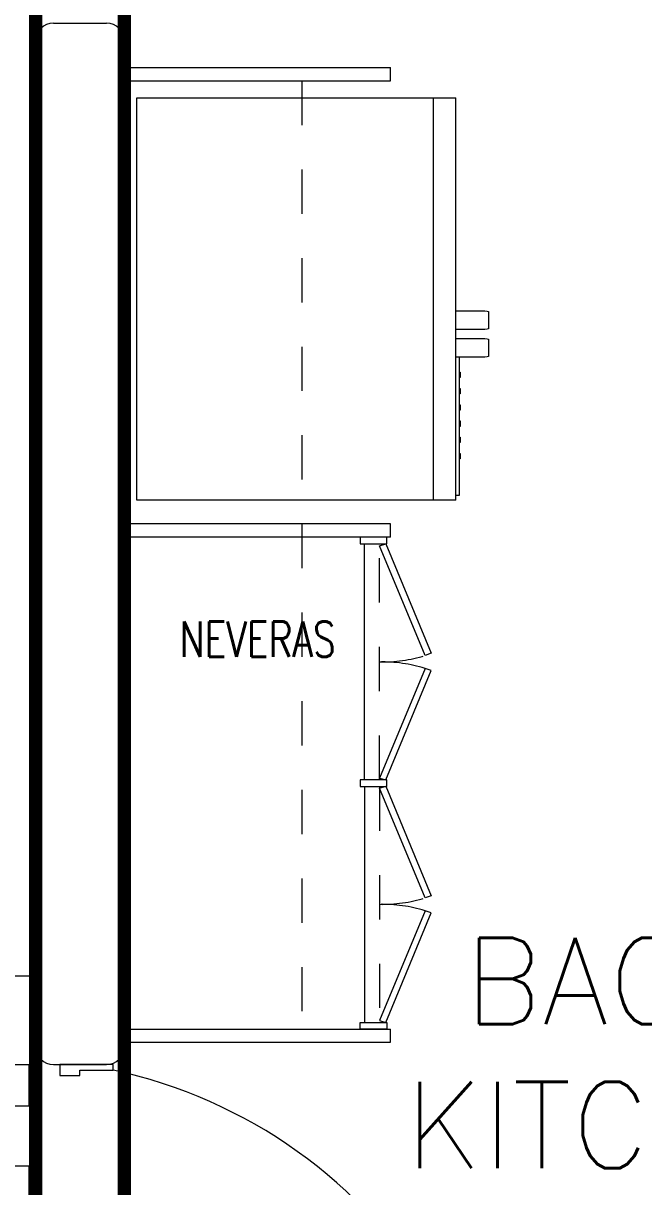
# Model space of a CAD drawing. Header units: metres. Extents: x 14 to 11050, y -346 to 476.
# Drawn here: x 135.339 to 136.739, y -213.907 to -211.281 of the extents above; entities that cross this region are included whole.
import ezdxf

# ---------------------------------------------------------------- set-up
doc = ezdxf.new("R2010")
doc.units = ezdxf.units.M
doc.linetypes.add('0', pattern=[0])
doc.linetypes.add('DASHED', pattern=[0.75, 0.5, -0.25])
doc.layers.get('0').update_dxf_attribs({"color": 250, "linetype": '0', "lineweight": 20})
for name, color, linetype, lineweight in [('01a_Mobiliario', 250, 'Continuous', 0), ('A-DOOR', 35, 'Continuous', 5), ('A-WALL', 250, 'Continuous', 20), ('baños', 140, 'Continuous', 0), ('MOB FIJOS', 251, 'Continuous', 0), ('MOBILIARIOS', 252, 'Continuous', 0), ('piso', 253, 'Continuous', 0), ('PROYECCION', 9, 'DASHED', 0), ('textos', 7, 'Continuous', 0)]:
    doc.layers.add(name, color=color, linetype=linetype, lineweight=lineweight)
doc.layers.add('hatch piso', color=253, linetype='Continuous', lineweight=0, transparency=0.7)
doc.layers.add('REVESTIMIENTO EXTERIOR', color=7, linetype='Continuous', lineweight=5, true_color=0xffdebd)
doc.layers.add('www.dwgautocad.com', color=7, linetype='Continuous')
doc.styles.add('Arch-Dim', font='romans.shx', dxfattribs={"width": 0.75})
doc.styles.get("Standard").update_dxf_attribs({"font": 'arial.ttf', "height": 0.1875})

# ---------------------------------------------------------------- blocks, each defined once
blk = doc.blocks.new('puerta 1.00')
at = {"layer": 'A-DOOR'}
for p, q in [((-0.15, -0.0125), (-0.9369, -0.3949)), ((-0.1376, -0.038), (-0.15, -0.0125)), ((-0.1376, -0.038), (-0.9245, -0.4204)), ((-0.8946, -0.3743), (-0.8996, -0.3641)), ((-0.8777, -0.3661), (-0.8826, -0.3559)), ((-0.8653, -0.3916), (-0.8603, -0.4018)), ((-0.9369, -0.3949), (-0.9245, -0.4204)), ((-0.8822, -0.3998), (-0.8772, -0.4101))]:
    blk.add_line(p, q, dxfattribs=at)
for points in [[(-0.08, 0), (-0.08, -0.025), (-0.125, -0.025), (-0.125, -0.0125), (-0.2, -0.0125), (-0.2, 0), (-0.08, 0)], [(-0.08, -0.95), (-0.08, -0.925), (-0.125, -0.925), (-0.125, -0.9375), (-0.2, -0.9375), (-0.2, -0.95), (-0.08, -0.95)]]:
    blk.add_lwpolyline(points, dxfattribs=at)
blk.add_arc((0.0366, 0.1602), 1.1229, 211.1336, 257.8343, dxfattribs=at)
for points in [[(-0.8982, -0.3642), (-0.9033, -0.3642), (-0.912, -0.3591), (-0.917, -0.3504), (-0.917, -0.3403), (-0.912, -0.3316), (-0.9033, -0.3265), (-0.8932, -0.3265), (-0.8844, -0.3316), (-0.8794, -0.3403), (-0.8794, -0.3504), (-0.8844, -0.3591), (-0.8932, -0.3642), (-0.8982, -0.3642)], [(-0.8617, -0.4394), (-0.8667, -0.4394), (-0.8754, -0.4344), (-0.8805, -0.4256), (-0.8805, -0.4156), (-0.8754, -0.4068), (-0.8667, -0.4018), (-0.8566, -0.4018), (-0.8479, -0.4068), (-0.8428, -0.4156), (-0.8428, -0.4257), (-0.8479, -0.4344), (-0.8566, -0.4394), (-0.8617, -0.4394)]]:
    blk.add_open_spline(points, degree=2, dxfattribs=at)
blk = doc.blocks.new('PL BASE 1N NASAS 09')
at = {"layer": '01a_Mobiliario', "transparency": 33554684}
for p, q in [((-106.2311, -51.1997), (-105.6306, -51.1997)), ((-105.6306, -51.2297), (-105.6306, -51.1997)), ((-106.2311, -51.2297), (-105.6306, -51.2297)), ((-105.6306, -52.2298), (-106.2307, -52.2298)), ((-105.6306, -52.2598), (-105.6306, -52.2298)), ((-105.6306, -52.2598), (-106.2307, -52.2598)), ((-106.2311, -53.3697), (-105.6306, -53.3697)), ((-105.6306, -53.3997), (-105.6306, -53.3697)), ((-106.2311, -53.3997), (-105.6306, -53.3997))]:
    blk.add_line(p, q, dxfattribs=at)
at = {"layer": 'A-DOOR'}
for p, q in [((-111.7811, -53.2497), (-106.4311, -53.2497)), ((-111.7811, -53.4497), (-106.4311, -53.4497))]:
    blk.add_line(p, q, dxfattribs=at)
at = {"layer": 'A-WALL'}
for p, q in [((-106.3911, -51.0997), (-106.2711, -51.0997)), ((-106.4311, -51.1397), (-106.4311, -53.4097)), ((-106.2311, -51.1397), (-106.2311, -53.4097)), ((-106.3911, -53.4497), (-106.2711, -53.4497))]:
    blk.add_line(p, q, dxfattribs=at)
for centre, start, end in [((-106.3911, -51.1397), 90, 180), ((-106.2711, -51.1397), 0, 90), ((-106.3911, -53.4097), 180, 270), ((-106.2711, -53.4097), 270, 0)]:
    blk.add_arc(centre, 0.04, start, end, dxfattribs=at)
at = {"layer": 'MOB FIJOS'}
for points in [[(-105.6987, -52.2598), (-105.6987, -52.2748), (-105.6387, -52.2748), (-105.6387, -52.2598)], [(-105.655, -52.2791), (-105.6406, -52.2748), (-105.5383, -52.5217), (-105.5524, -52.5267)], [(-105.655, -52.8033), (-105.6406, -52.8076), (-105.5383, -52.5607), (-105.5524, -52.5557)], [(-105.6987, -52.8072), (-105.6987, -52.8222), (-105.6387, -52.8222), (-105.6387, -52.8072)], [(-105.655, -52.8261), (-105.6406, -52.8219), (-105.5383, -53.0688), (-105.5524, -53.0738)], [(-105.655, -53.3504), (-105.6406, -53.3547), (-105.5383, -53.1078), (-105.5524, -53.1028)], [(-105.6987, -53.3697), (-105.6987, -53.3547), (-105.6387, -53.3547), (-105.6387, -53.3697)]]:
    blk.add_lwpolyline(points, close=True, dxfattribs=at)
at = {"layer": 'piso'}
for p, q in [((-106.4311, -50.1097), (-106.4311, -51.1397)), ((-105.6887, -52.8072), (-105.6887, -52.2748)), ((-105.6887, -52.8222), (-105.6887, -53.3547)), ((-106.4311, -53.3797), (-106.4311, -54.4697))]:
    blk.add_line(p, q, dxfattribs=at)
at = {"layer": 'PROYECCION', "color": 252, "linetype": 'DASHED', "ltscale": 0.1}
for p, q in [((-105.8307, -51.2297), (-105.8307, -53.3697)), ((-105.6553, -52.8072), (-105.6553, -52.2748)), ((-105.6553, -52.8222), (-105.6553, -53.3547))]:
    blk.add_line(p, q, dxfattribs=at)
for centre, start, end in [((-105.6486, -52.2172), 268.8121, 287.2569), ((-105.6486, -52.8653), 72.7431, 91.1879), ((-105.6486, -52.7642), 268.8121, 287.2569), ((-105.6486, -53.4123), 72.7431, 91.1879)]:
    blk.add_arc(centre, 0.3241, start, end, dxfattribs=at)
at = {"layer": 'A-DOOR', "rotation": 180}
blk.add_blockref('puerta 1.00', (-106.4565, -54.3997), dxfattribs=at)
at = {"layer": 'baños', "linetype": 'Continuous'}
for tag, p in [('MODELNUMBER', (-121.6562, -54.8273)), ('TRADENAME', (-121.6562, -54.8273)), ('PRODUCT', (-121.6562, -54.8274)), ('MATERIAL', (-121.6562, -54.8274))]:
    blk.add_attdef(tag, p, '', height=0.0000254, rotation=359.9999, dxfattribs=at)
at = {"layer": 'textos', "insert": (-106.1062, -52.45), "char_height": 0.08, "width": 26.65337, "attachment_point": 1, "style": 'Arch-Dim'}
blk.add_mtext('\\pxt5.9124,29;NEVERAS', dxfattribs=at)
at = {"layer": 'textos', "insert": (-105.5977, -53.6839, -0.2245), "char_height": 0.195, "width": 3.404877, "attachment_point": 7}
blk.add_mtext('{\\Fromans|c0; BACK\\PKITCHEN}', dxfattribs=at)
blk = doc.blocks.new('refrigerador 23 planta')
at = {"layer": 'www.dwgautocad.com', "color": 0, "linetype": 'Continuous', "lineweight": 0}
for p, q in [((8.8232, 1.2223), (8.8232, 1.9423)), ((8.8232, 1.9423), (9.7312, 1.9423)), ((9.7312, 1.9423), (9.7312, 1.2223)), ((9.7312, 1.2736), (8.8232, 1.2736)), ((8.8232, 1.2223), (9.7312, 1.2223)), ((8.8336, 1.2153), (8.8336, 1.2223)), ((9.1458, 1.2153), (8.8336, 1.2153)), ((8.916, 1.2128), (8.916, 1.2153)), ((8.9283, 1.2128), (8.916, 1.2128)), ((8.9283, 1.2153), (8.9283, 1.2128)), ((8.9527, 1.2128), (8.9527, 1.2153)), ((8.9649, 1.2128), (8.9527, 1.2128)), ((8.9649, 1.2153), (8.9649, 1.2128)), ((8.9894, 1.2128), (8.9894, 1.2153)), ((9.0016, 1.2128), (8.9894, 1.2128)), ((9.0016, 1.2153), (9.0016, 1.2128)), ((9.0261, 1.2128), (9.0261, 1.2153)), ((9.0383, 1.2128), (9.0261, 1.2128)), ((9.0383, 1.2153), (9.0383, 1.2128)), ((9.0628, 1.2128), (9.0628, 1.2153)), ((9.075, 1.2128), (9.0628, 1.2128)), ((9.075, 1.2153), (9.075, 1.2128)), ((9.0994, 1.2128), (9.0994, 1.2153)), ((9.1117, 1.2128), (9.0994, 1.2128)), ((9.1117, 1.2153), (9.1117, 1.2128)), ((9.1458, 1.1595), (9.1458, 1.2223)), ((9.1877, 1.2223), (9.1877, 1.201)), ((9.2082, 1.1621), (9.2082, 1.2223)), ((9.2501, 1.2223), (9.2501, 1.1573)), ((9.1877, 1.201), (9.1877, 1.1938)), ((9.1877, 1.1938), (9.1877, 1.1573)), ((9.1458, 1.1573), (9.1458, 1.1595)), ((9.1461, 1.1519), (9.1458, 1.1573)), ((9.1877, 1.1573), (9.1874, 1.1519)), ((9.2082, 1.1595), (9.2082, 1.1621)), ((9.2082, 1.1573), (9.2082, 1.1595)), ((9.2085, 1.1519), (9.2082, 1.1573)), ((9.2501, 1.1573), (9.2498, 1.1519)), ((9.147, 1.1491), (9.1461, 1.1519)), ((9.1865, 1.1491), (9.147, 1.1491)), ((9.1874, 1.1519), (9.1865, 1.1491)), ((9.2094, 1.1491), (9.2085, 1.1519)), ((9.2489, 1.1491), (9.2094, 1.1491)), ((9.2498, 1.1519), (9.2489, 1.1491))]:
    blk.add_line(p, q, dxfattribs=at)
blk = doc.blocks.new('PL MUEBLES 1N NASAS 09')
at = {"layer": 'hatch piso'}
h = blk.add_hatch(dxfattribs=at)
h.set_pattern_fill('AR-BRSTD', color=256, scale=0.002)
h.set_pattern_definition([(0, (-12.57728, 39.359), (0, 0.1354836), []), (90, (-12.57728, 39.359), (-0.2032, 0.1354836), [0.1354836, -0.1354836])])
h.paths.add_polyline_path([(47.8305, 32.9536), (47.8305, 34.5536), (50.4805, 34.5536), (50.4805, 34.7536), (55.8305, 34.7536), (55.8291, 32.9536)])
at = {"layer": 'baños'}
blk.add_blockref('PL BASE 1N NASAS 09', (162.2615, 88.2033), dxfattribs=at)
at = {"layer": 'MOBILIARIOS', "rotation": 90.00000000000001}
blk.add_blockref('refrigerador 23 planta', (58.0012, 27.2043), dxfattribs=at)

msp = doc.modelspace()

# ---------------------------------------------------------------- linework, layer by layer
at = {"layer": 'REVESTIMIENTO EXTERIOR', "const_width": 0.03}
msp.add_lwpolyline([(135.3671, -209.5012), (135.3671, -215.4304), (127.3673, -215.4319)], dxfattribs=at)
msp.add_lwpolyline([(137.9671, -209.6312), (136.671, -209.6312), (136.1671, -209.6312), (136.1671, -209.7202), (135.5671, -209.7202), (135.5671, -215.1202), (135.8644, -215.1202), (135.8645, -215.2308), (137.6648, -215.2324), (137.6648, -215.1702), (137.9671, -215.1702)], close=True, dxfattribs=at)

# ---------------------------------------------------------------- block references
msp.add_blockref('PL MUEBLES 1N NASAS 09', (79.5366, -248.3847))

doc.saveas('drawing.dxf')
